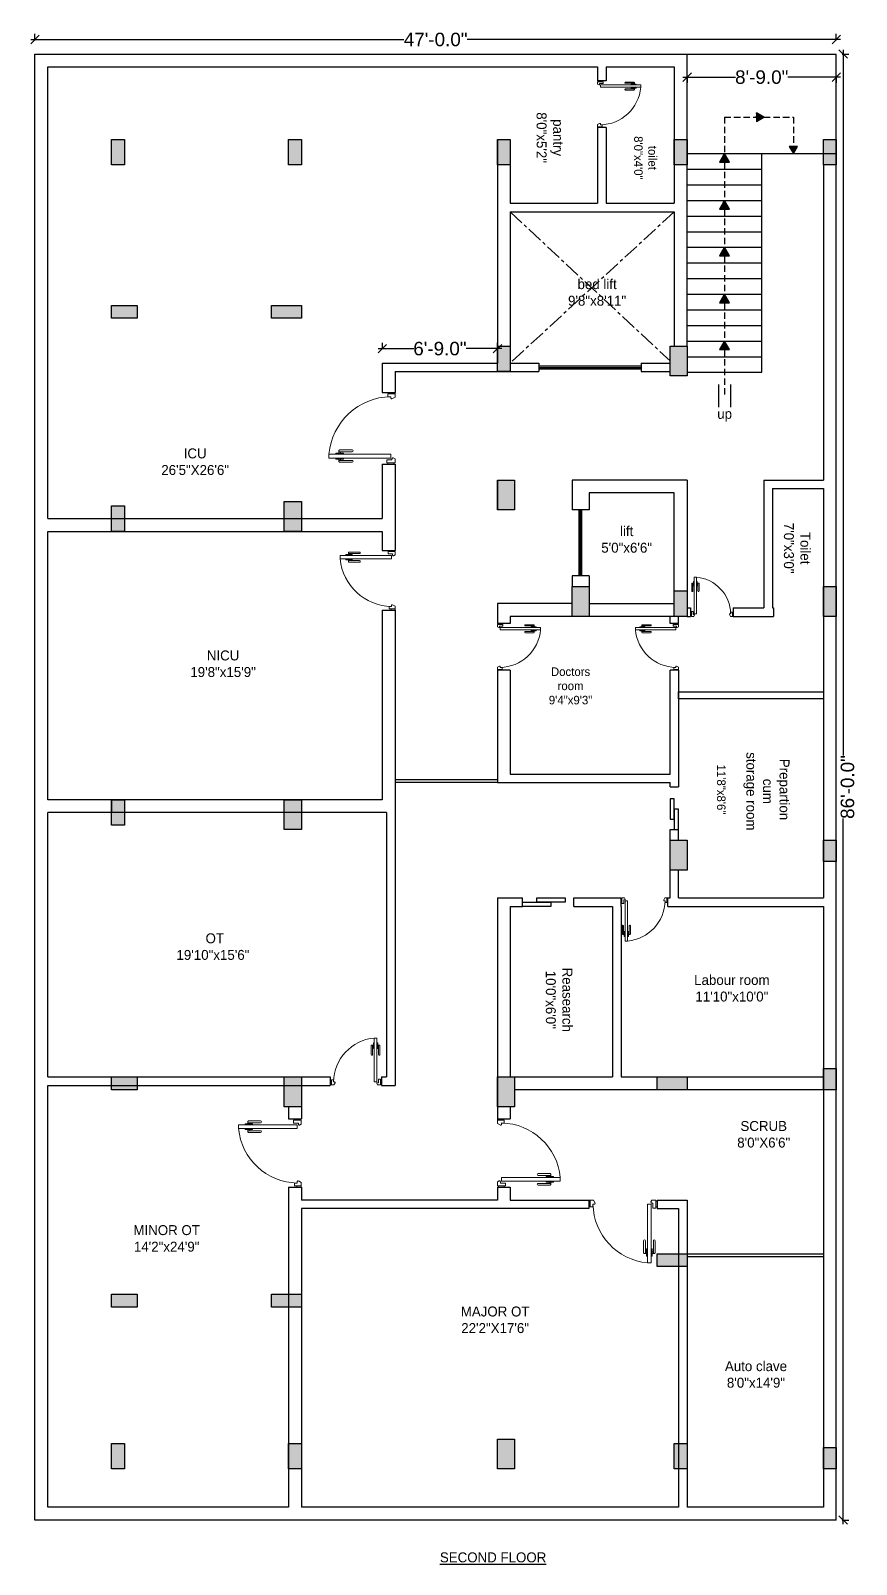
# Model space of a CAD drawing. Header units: inches. Extents: x 204954 to 440946, y -300749 to -143756.
# Drawn here: x 214470 to 215051, y -146804 to -145725 of the extents above; entities that cross this region are included whole.
import ezdxf

# ---------------------------------------------------------------- set-up
doc = ezdxf.new("R2010")
doc.units = ezdxf.units.IN
doc.header["$LTSCALE"] = 9
doc.header["$MEASUREMENT"] = 0
doc.linetypes.add('CENTER', pattern=[2, 1.25, -0.25, 0.25, -0.25])
doc.linetypes.add('DASHED', pattern=[0.75, 0.5, -0.25])
doc.layers.get('Defpoints').update_dxf_attribs({"lineweight": 0})
doc.layers.add('beam framing', color=91, linetype='Continuous')
for name, color, linetype, lineweight in [('COLUMNS', 1, 'Continuous', 30), ('PUERTAS', 40, 'Continuous', 15), ('PUERTAS MADERA', 37, 'Continuous', 13)]:
    doc.layers.add(name, color=color, linetype=linetype, lineweight=lineweight)
doc.layers.add('Hatch', color=7, linetype='Continuous', lineweight=15, true_color=0xa3a3a3)
doc.styles.add('outer', font='arial.ttf', dxfattribs={"height": 24})
doc.styles.add('SST1', font='arial.ttf', dxfattribs={"height": 9.5})
doc.dimstyles.new('DIMA-1', dxfattribs={"dimtxt": 9.5, "dimasz": 6, "dimexe": 4, "dimexo": 4, "dimgap": 0.25, "dimtad": 0, "dimdec": 1, "dimzin": 3, "dimdsep": 46, "dimlunit": 4, "dimtxsty": 'SST1', "dimblk1": 'OBLIQUE', "dimblk2": 'OBLIQUE', "dimsah": 1, "dimcen": 0, "dimdle": 3, "dimclrd": 3, "dimclre": 3, "dimclrt": 7, "dimadec": 0, "dimazin": 0, "dimtfac": 1, "dimtdec": 1, "dimtix": 1, "dimtmove": 2, "dimatfit": 3, "dimfxl": 4, "dimfxlon": 1, "dimtolj": 1, "dimtzin": 3, "dimarcsym": 0})

# ---------------------------------------------------------------- blocks, each defined once
blk = doc.blocks.new('A$C31806C9B')
at = {"layer": 'Hatch'}
blk.add_hatch(color=256, dxfattribs=at).paths.add_polyline_path([(0, -21), (0, 0), (-12, 0), (-12, -21)])
at = {"layer": 'COLUMNS'}
blk.add_lwpolyline([(-12, 0), (0, 0), (0, -21), (-12, -21)], close=True, dxfattribs=at)
blk = doc.blocks.new('A$C00142961')
at = {"layer": 'Hatch'}
blk.add_hatch(color=256, dxfattribs=at).paths.add_polyline_path([(9, 0), (0, 0), (0, -21), (9, -21)])
at = {"layer": 'COLUMNS'}
blk.add_lwpolyline([(0, 0), (9, 0), (9, -21), (0, -21)], close=True, dxfattribs=at)
blk = doc.blocks.new('A$C5E2070FF')
at = {"layer": 'Hatch'}
blk.add_hatch(color=256, dxfattribs=at).paths.add_polyline_path([(18, -9), (18, 0), (0, 0), (0, -9)])
at = {"layer": 'COLUMNS'}
blk.add_lwpolyline([(18, 0), (18, -9), (0, -9), (0, 0)], close=True, dxfattribs=at)
blk = doc.blocks.new('A$C5D5B4CD9')
at = {"layer": 'Hatch'}
blk.add_hatch(color=256, dxfattribs=at).paths.add_polyline_path([(-9, -15), (0, -15), (0, 0), (-9, 0)])
at = {"layer": 'COLUMNS'}
blk.add_lwpolyline([(0, -15), (-9, -15), (-9, 0), (0, 0)], close=True, dxfattribs=at)
blk = doc.blocks.new('_Oblique')
at = {"color": 0, "linetype": 'ByBlock', "lineweight": -2}
blk.add_line((-0.5, -0.5), (0.5, 0.5), dxfattribs=at)
blk = doc.blocks.new('*D25')
at = {"layer": 'beam framing', "color": 3, "lineweight": -2, "transparency": 16777216}
for p, q in [((214470.4, -145730.9), (214733.1, -145730.9)), ((214473.4, -145731.6), (214473.4, -145726.9)), ((215040.4, -145730.9), (214777.7, -145730.9)), ((215037.4, -145731.6), (215037.4, -145726.9))]:
    blk.add_line(p, q, dxfattribs=at)
at = {"layer": 'Defpoints', "color": 0, "transparency": 16777216}
for p in [(215037.4, -145730.9), (214473.4, -145741.1), (215037.4, -145741.1)]:
    blk.add_point(p, dxfattribs=at)
at = {"layer": 'beam framing', "color": 3, "lineweight": -2, "transparency": 16777216, "xscale": 6, "yscale": 6, "zscale": 6, "rotation": 180}
blk.add_blockref('_Oblique', (214473.4, -145730.9), dxfattribs=at)
at = {"layer": 'beam framing', "color": 3, "lineweight": -2, "transparency": 16777216, "xscale": 6, "yscale": 6, "zscale": 6}
blk.add_blockref('_Oblique', (215037.4, -145730.9), dxfattribs=at)
at = {"layer": 'beam framing', "color": 7, "transparency": 16777216, "insert": (214755.4, -145730.9), "char_height": 9.5, "attachment_point": 5, "style": 'SST1'}
blk.add_mtext('\\A1;47\'-0.0"', dxfattribs=at)
blk = doc.blocks.new('*D26')
at = {"layer": 'beam framing', "color": 3, "lineweight": -2, "transparency": 16777216}
for p, q in [((215041.5, -145741.1), (215046.3, -145741.1)), ((215042.3, -145738.1), (215042.3, -146235)), ((215042.3, -146776.1), (215042.3, -146279.3)), ((215041.5, -146773.1), (215046.3, -146773.1))]:
    blk.add_line(p, q, dxfattribs=at)
at = {"layer": 'Defpoints', "color": 0, "transparency": 16777216}
for p in [(215037.4, -145741.1), (215037.4, -146773.1), (215042.3, -146773.1)]:
    blk.add_point(p, dxfattribs=at)
at = {"layer": 'beam framing', "color": 3, "lineweight": -2, "transparency": 16777216, "xscale": 6, "yscale": 6, "zscale": 6}
for p, rotation in [((215042.3, -145741.1), 90), ((215042.3, -146773.1), 270)]:
    blk.add_blockref('_Oblique', p, dxfattribs=dict(at, rotation=rotation))
at = {"layer": 'beam framing', "color": 7, "transparency": 16777216, "insert": (215045.3, -146257.1), "char_height": 9.5, "attachment_point": 5, "rotation": 90, "style": 'SST1'}
blk.add_mtext('\\A1;86\'-0.0"', dxfattribs=at)
blk = doc.blocks.new('dgfgf')
at = {"layer": 'PUERTAS', "color": 253}
for p, q in [((-4.11, 20.44), (-3.69, 20.44)), ((-0.94, 20.44), (-1.35, 20.44))]:
    blk.add_line(p, q, dxfattribs=at)
for points in [[(-4.11, 21.16), (-4.11, 16.12, -1), (-4.83, 16.12), (-4.83, 20.8, -0.414214), (-4.47, 21.16), (-3.69, 21.16)], [(-0.94, 21.16), (-0.94, 16.12, 1), (-0.22, 16.12), (-0.22, 20.8, 0.414214), (-0.58, 21.16), (-1.35, 21.16)]]:
    blk.add_lwpolyline(points, format="xyb", dxfattribs=at)
for points in [[(-3.24, 22.24), (-3.69, 22.24), (-3.69, 19.36), (-3.24, 19.36)], [(-1.8, 22.24), (-1.35, 22.24), (-1.35, 19.36), (-1.8, 19.36)]]:
    blk.add_lwpolyline(points, dxfattribs=at)
at = {"layer": 'PUERTAS MADERA'}
for p, q in [((-3.24, 24.85), (-1.8, 24.85)), ((-3.24, 1.63), (-3.24, 24.85)), ((-1.8, 24.85), (-1.8, 1.63)), ((-25.92, 1.8), (-26.46, 1.8)), ((-25.92, 2.7), (-24.84, 2.7)), ((-25.92, 0), (-25.92, 2.7)), ((-24.84, 2.7), (-24.84, 1.63)), ((-24.84, 1.63), (-24.39, 1.63)), ((-24.66, 0), (-24.04, 1.18)), ((-1.8, 1.63), (-3.24, 1.63)), ((-1.5, 0), (-1.88, 0.73)), ((-1.08, 1.18), (-1.53, 1.18)), ((-1.5, 0), (0, 0)), ((-1.08, 3.15), (-1.08, 1.18)), ((0, 3.15), (-1.08, 3.15)), ((0, 0), (0, 3.15)), ((0, 2.7), (0.54, 2.7)), ((0, 0.45), (0.54, 0.45)), ((-25.92, 0), (-26.46, 0)), ((-24.66, 0), (-25.92, 0))]:
    blk.add_line(p, q, dxfattribs=at)
at = {"layer": 'PUERTAS MADERA', "color": 251}
blk.add_arc((-1.08, 1.18), 23.77, 95.22403, 178.92252, dxfattribs=at)
at = {"layer": 'PUERTAS MADERA'}
for centre, start, end in [((-24.39, 1.27), 345.06907, 90.00048), ((-1.53, 0.82), 90.00553, 194.93695)]:
    blk.add_arc(centre, 0.36, start, end, dxfattribs=at)
blk = doc.blocks.new('*D45')
at = {"layer": 'beam framing', "color": 3, "linetype": 'Continuous', "lineweight": -2, "transparency": 16777216}
for p, q in [((214929.4, -145757.4), (214966.5, -145757.4)), ((214932.4, -145757.3), (214932.4, -145761.4)), ((215040.4, -145757.4), (215003.3, -145757.4)), ((215037.4, -145757.3), (215037.4, -145761.4))]:
    blk.add_line(p, q, dxfattribs=at)
at = {"layer": 'Defpoints', "color": 0, "transparency": 16777216}
for p in [(214932.4, -145741.1), (215037.4, -145741.1), (215037.4, -145757.4)]:
    blk.add_point(p, dxfattribs=at)
at = {"layer": 'beam framing', "color": 3, "lineweight": -2, "transparency": 16777216, "xscale": 6, "yscale": 6, "zscale": 6, "rotation": 180}
blk.add_blockref('_Oblique', (214932.4, -145757.4), dxfattribs=at)
at = {"layer": 'beam framing', "color": 3, "lineweight": -2, "transparency": 16777216, "xscale": 6, "yscale": 6, "zscale": 6}
blk.add_blockref('_Oblique', (215037.4, -145757.4), dxfattribs=at)
at = {"layer": 'beam framing', "color": 7, "transparency": 16777216, "insert": (214984.9, -145757.4), "char_height": 9.5, "attachment_point": 5, "style": 'SST1'}
blk.add_mtext('\\A1;{\\C6;8\'-9.0"}', dxfattribs=at)
blk = doc.blocks.new('*D56')
at = {"layer": 'beam framing', "color": 3, "linetype": 'Continuous', "lineweight": -2, "transparency": 16777216}
for p, q in [((214717.9, -145948.7), (214717.9, -145944.5)), ((214798.9, -145948.7), (214798.9, -145944.5)), ((214714.9, -145948.5), (214740, -145948.5)), ((214801.9, -145948.5), (214776.8, -145948.5))]:
    blk.add_line(p, q, dxfattribs=at)
at = {"layer": 'Defpoints', "color": 0, "transparency": 16777216}
for p in [(214798.9, -145948.5), (214717.9, -145958.6), (214798.9, -145958.6)]:
    blk.add_point(p, dxfattribs=at)
at = {"layer": 'beam framing', "color": 3, "lineweight": -2, "transparency": 16777216, "xscale": 6, "yscale": 6, "zscale": 6, "rotation": 180}
blk.add_blockref('_Oblique', (214717.9, -145948.5), dxfattribs=at)
at = {"layer": 'beam framing', "color": 3, "lineweight": -2, "transparency": 16777216, "xscale": 6, "yscale": 6, "zscale": 6}
blk.add_blockref('_Oblique', (214798.9, -145948.5), dxfattribs=at)
at = {"layer": 'beam framing', "color": 7, "transparency": 16777216, "insert": (214758.4, -145948.5), "char_height": 9.5, "attachment_point": 5, "style": 'SST1'}
blk.add_mtext('\\A1;6\'-9.0"', dxfattribs=at)

msp = doc.modelspace()

# ---------------------------------------------------------------- hatches: boundary and pattern name
at = {"layer": 'beam framing'}
h = msp.add_hatch(dxfattribs=at)
h.set_pattern_fill('ANSI31', color=1)
h.set_pattern_definition([(45, (8114.25942, -1946.01595), (-0.08838834765, 0.08838834765), [])])
h.paths.add_polyline_path([(214958.63901, -145943.14784), (214955.14162, -145949.20548), (214962.13639, -145949.20548)])
h.paths.add_polyline_path([(214958.63901, -145910.14784), (214955.14162, -145916.20548), (214962.13639, -145916.20548)])
h.paths.add_polyline_path([(214958.63901, -145877.14784), (214955.14162, -145883.20548), (214962.13639, -145883.20548)])
h.paths.add_polyline_path([(214955.14162, -145850.20548), (214962.13639, -145850.20548), (214958.63901, -145844.14784)])
h.paths.add_polyline_path([(214962.13639, -145817.20548), (214958.63901, -145811.14784), (214955.14162, -145817.20548)])
h.paths.add_polyline_path([(214981.1977, -145788.50494), (214986.38157, -145785.51203), (214981.1977, -145782.51912)])
h.paths.add_polyline_path([(215004.34213, -145806.17654), (215007.2123, -145811.14784), (215010.08248, -145806.17654)])

# ---------------------------------------------------------------- linework, layer by layer
at = {"layer": 'beam framing', "color": 1}
for p, q in [((214473.38899, -145741.14784), (215037.38897, -145741.14784)), ((214473.38899, -146773.14783), (214473.38899, -145741.14784)), ((214932.38904, -145946.64791), (214932.38901, -145741.14784)), ((215037.38897, -146773.14783), (215037.38897, -145741.14784)), ((214482.38899, -145750.14784), (214869.38901, -145750.14784)), ((214482.38899, -146068.14784), (214482.38899, -145750.14784)), ((214869.38901, -145750.14784), (214869.38901, -145759.9232)), ((214875.38901, -145750.14784), (214923.38901, -145750.14784)), ((214875.38901, -145750.14784), (214875.38901, -145759.9232)), ((214923.38901, -145750.14784), (214923.38901, -145846.14782)), ((214875.38901, -145759.9232), (214869.38901, -145759.9232)), ((214869.38901, -145792.9232), (214869.38901, -145846.14782)), ((214875.38901, -145792.9232), (214869.38901, -145792.9232)), ((214875.38901, -145792.9232), (214875.38901, -145846.14782)), ((214798.88901, -145801.14782), (214798.88901, -145846.14782)), ((214807.88898, -145801.14782), (214807.88898, -145846.14782)), ((214984.88899, -145965.14784), (214984.88899, -145811.14784)), ((215028.38897, -145819.14783), (215028.38897, -146041.01144)), ((214798.88898, -145846.14782), (214798.88898, -145958.64782)), ((214807.88898, -145846.14782), (214869.38901, -145846.14782)), ((214875.38901, -145846.14782), (214923.38901, -145846.14782)), ((214807.88898, -145852.14782), (214923.38901, -145852.14782)), ((214807.88898, -145852.14782), (214807.88898, -145958.64782)), ((214923.38901, -145852.14782), (214923.38901, -145946.6479)), ((214717.88896, -145958.64782), (214717.88897, -145979.27282)), ((214717.88896, -145958.64782), (214798.88898, -145958.64782)), ((214726.88897, -145964.64782), (214726.88897, -145979.27281)), ((214726.88897, -145964.64782), (214828.13901, -145964.64782)), ((214807.88898, -145958.64782), (214828.13901, -145958.64782)), ((214828.13901, -145958.64782), (214828.13901, -145964.64782)), ((214900.13901, -145958.64782), (214920.38904, -145958.64782)), ((214900.13901, -145958.64782), (214900.13901, -145964.64782)), ((214900.13901, -145964.64782), (214920.38904, -145964.64782)), ((214717.88897, -145979.27282), (214726.88897, -145979.27281)), ((214717.88897, -146029.89781), (214717.88898, -146068.14792)), ((214717.88897, -146029.89781), (214726.88897, -146029.89781)), ((214726.88897, -146029.89781), (214726.88898, -146090.50465)), ((214798.88901, -146041.01139), (214798.88901, -146062.01139)), ((214851.389, -146041.01141), (214851.38899, -146062.01138)), ((214932.38901, -146041.01142), (214851.389, -146041.01141)), ((214932.38901, -146041.01142), (214932.38901, -146137.01141)), ((214986.38897, -146041.01144), (214986.38897, -146131.01143)), ((214986.38897, -146041.01144), (215028.38897, -146041.01144)), ((214923.389, -146050.01142), (214863.38899, -146050.01141)), ((214863.38899, -146050.01141), (214863.38899, -146062.01139)), ((214923.38897, -146119.01142), (214923.389, -146050.01142)), ((214992.38897, -146047.01144), (214992.38897, -146131.01143)), ((214992.38897, -146047.01144), (215028.38897, -146047.01144)), ((215028.38897, -146047.01144), (215028.38897, -146335.14782)), ((214863.38899, -146062.01139), (214851.38899, -146062.01138)), ((214482.38899, -146068.14784), (214717.88898, -146068.14792)), ((214482.38899, -146077.14784), (214717.88898, -146077.14791)), ((214482.38899, -146266.01137), (214482.38899, -146077.14784)), ((214717.88898, -146077.14791), (214717.88898, -146090.50465)), ((214717.88898, -146090.50465), (214726.88898, -146090.50465)), ((214851.38899, -146108.41597), (214851.38898, -146116.0114)), ((214863.38897, -146108.41598), (214851.38899, -146108.41597)), ((214863.38897, -146108.41598), (214863.38897, -146116.0114)), ((214798.889, -146128.01142), (214798.889, -146141.90662)), ((214851.38898, -146128.01142), (214798.889, -146128.01142)), ((214798.889, -146128.01142), (214798.889, -146141.90662)), ((214863.38897, -146128.01143), (214923.38897, -146128.01143)), ((214717.88899, -146132.50465), (214717.88901, -146266.01137)), ((214717.88899, -146132.50465), (214726.88899, -146132.50465)), ((214726.88899, -146132.50465), (214726.88901, -146266.01137)), ((214807.889, -146137.01139), (214807.889, -146141.90662)), ((214932.38901, -146137.01141), (214807.889, -146137.01139)), ((214807.889, -146137.01139), (214807.889, -146141.90662)), ((214920.38901, -146141.90662), (214920.38901, -146137.01143)), ((214926.38901, -146141.90662), (214926.38901, -146137.01143)), ((214932.38901, -146131.01141), (214934.85857, -146131.01142)), ((214932.38901, -146137.01141), (214934.85857, -146137.01141)), ((214934.85857, -146131.01142), (214934.85857, -146137.01141)), ((214964.85857, -146131.01142), (214986.38897, -146131.01143)), ((214964.85857, -146131.01142), (214964.85857, -146137.01141)), ((214964.85857, -146137.01141), (214993.11762, -146137.01141)), ((214992.38897, -146131.01143), (214993.11762, -146131.01143)), ((214993.11762, -146131.01143), (214993.11762, -146137.01141)), ((215028.38897, -146137.01141), (215028.38901, -146137.01141)), ((214807.889, -146141.90662), (214798.889, -146141.90662)), ((214926.38901, -146141.90662), (214920.38901, -146141.90662)), ((214798.889, -146174.90662), (214798.889, -146254.01143)), ((214807.889, -146174.90662), (214798.889, -146174.90662)), ((214807.889, -146174.90662), (214807.889, -146248.01143)), ((214920.38901, -146248.01143), (214920.38901, -146174.90662)), ((214926.38901, -146174.90662), (214920.38901, -146174.90662)), ((214926.38901, -146174.90662), (214926.38901, -146257.01143)), ((214807.889, -146248.01143), (214920.38901, -146248.01143)), ((214798.889, -146254.01143), (214920.38901, -146254.01143)), ((214920.38901, -146257.01143), (214920.38901, -146254.01143)), ((214920.38901, -146257.01143), (214926.38901, -146257.01143)), ((214717.88901, -146266.01137), (214482.38899, -146266.01137)), ((214726.88901, -146266.01137), (214726.88901, -146266.01137)), ((214726.88901, -146266.01137), (214726.88901, -146467.14782)), ((214720.88901, -146275.01137), (214482.38899, -146275.01137)), ((214482.38899, -146461.14782), (214482.38899, -146275.01137)), ((214720.88901, -146275.01137), (214720.88901, -146461.14782)), ((214920.38901, -146335.14782), (214920.38901, -146287.01143)), ((214920.38901, -146287.01143), (214926.38901, -146287.01143)), ((214926.38901, -146294.51139), (214926.38901, -146287.01143)), ((214926.38901, -146335.14782), (214926.38901, -146315.51139)), ((214798.88899, -146335.14782), (214798.88898, -146461.14782)), ((214798.88898, -146335.14782), (214816.60946, -146335.14782)), ((214816.60946, -146341.14782), (214816.60946, -146335.14782)), ((214852.60946, -146335.14782), (214885.88899, -146335.14782)), ((214852.60946, -146341.14782), (214852.60946, -146335.14782)), ((214885.88899, -146341.14782), (214885.88899, -146335.14782)), ((214918.88899, -146335.14782), (214920.38901, -146335.14782)), ((214918.88899, -146341.14782), (214918.88899, -146335.14782)), ((214926.38901, -146335.14782), (215028.38897, -146335.14782)), ((214807.88899, -146341.14782), (214807.88898, -146461.14782)), ((214807.88899, -146341.14782), (214816.60946, -146341.14782)), ((214852.60946, -146341.14782), (214879.88899, -146341.14782)), ((214879.88899, -146341.14782), (214879.88898, -146461.14783)), ((214885.88899, -146341.14782), (214885.88898, -146461.14783)), ((214918.88899, -146341.14782), (215028.38897, -146341.14782)), ((215028.38897, -146341.14782), (215028.38897, -146764.14783)), ((214798.88898, -146448.70937), (214798.88899, -146490.7418)), ((214807.88898, -146448.70937), (214807.88898, -146461.14782)), ((214482.38899, -146461.14782), (214681.24607, -146461.14782)), ((214681.24607, -146461.14782), (214681.24607, -146467.14782)), ((214717.24607, -146461.14782), (214720.88901, -146461.14782)), ((214717.24607, -146461.14782), (214717.24607, -146467.14782)), ((214798.88898, -146461.14782), (214879.88898, -146461.14782)), ((214885.88898, -146461.14782), (215028.38897, -146461.14782)), ((214482.38899, -146764.14783), (214482.38899, -146467.14782)), ((214482.38899, -146467.14782), (214681.24607, -146467.14782)), ((214717.24607, -146467.14782), (214726.88901, -146467.14782)), ((215037.38898, -146470.14782), (214810.88898, -146470.14782)), ((214651.88902, -146482.14782), (214651.88902, -146490.74178)), ((214660.88902, -146482.14782), (214660.88902, -146490.74178)), ((214807.88898, -146482.14782), (214807.88898, -146490.7418)), ((214651.88902, -146490.74178), (214660.88902, -146490.74178)), ((214798.88898, -146490.7418), (214807.88898, -146490.7418)), ((214651.88902, -146538.74178), (214651.88902, -146764.14783)), ((214651.88902, -146538.74178), (214660.88902, -146538.74178)), ((214660.88902, -146538.74178), (214660.88902, -146547.85752)), ((214798.88898, -146538.7418), (214807.88898, -146538.7418)), ((214798.889, -146538.7418), (214798.889, -146547.85752)), ((214807.88898, -146538.7418), (214807.88898, -146547.85752)), ((214798.889, -146547.85752), (214660.88902, -146547.85752)), ((214807.88897, -146547.85752), (214863.27432, -146547.85752)), ((214863.27432, -146547.85752), (214863.27432, -146553.85752)), ((214911.27432, -146547.85752), (214932.38897, -146547.85752)), ((214911.27432, -146547.85752), (214911.27432, -146553.85752)), ((214932.38897, -146547.85752), (214932.38897, -146764.14783)), ((214660.88902, -146553.85752), (214660.88902, -146764.14783)), ((214863.27432, -146553.85752), (214660.88902, -146553.85752)), ((214911.27432, -146553.85752), (214926.38897, -146553.85752)), ((214926.38897, -146553.85752), (214926.38897, -146764.14783)), ((214651.88902, -146764.14783), (214482.38899, -146764.14783)), ((214926.38897, -146764.14783), (214660.88902, -146764.14783)), ((215028.38897, -146764.14783), (214932.38897, -146764.14783)), ((215037.38897, -146773.14783), (214473.38899, -146773.14783))]:
    msp.add_line(p, q, dxfattribs=at)
at = {"layer": 'beam framing', "color": 2, "linetype": 'DASHED'}
for p, q in [((214958.63901, -145785.51203), (214958.63901, -145811.14784)), ((214958.63901, -145785.51203), (214981.1977, -145785.51203)), ((214986.38157, -145785.51203), (215007.2123, -145785.51203)), ((215007.2123, -145785.51203), (215007.2123, -145806.17654)), ((214958.63901, -145817.20548), (214958.63901, -145844.14784)), ((214958.63901, -145850.20548), (214958.63901, -145877.14784)), ((214958.63901, -145883.20548), (214958.63901, -145910.14784)), ((214958.63901, -145916.20548), (214958.63901, -145943.14784)), ((214958.63901, -145949.20548), (214958.63901, -145982.49903))]:
    msp.add_line(p, q, dxfattribs=at)
at = {"layer": 'beam framing', "color": 8, "linetype": 'DASHED', "lineweight": 25, "ltscale": 18}
msp.add_line((214932.38894, -145801.1478), (214932.38901, -145801.14794), dxfattribs=at)
at = {"layer": 'beam framing', "ltscale": 18}
for p, q in [((214932.38902, -145811.14784), (215037.38897, -145811.14784)), ((214932.38902, -145822.14784), (214984.88899, -145822.14784)), ((214932.38902, -145833.14784), (214984.88899, -145833.14784)), ((214932.38902, -145844.14784), (214984.88899, -145844.14784)), ((214932.38902, -145855.14784), (214984.88899, -145855.14784)), ((214932.38902, -145866.14784), (214984.88899, -145866.14784)), ((214932.38902, -145877.14784), (214984.88899, -145877.14784)), ((214932.38902, -145888.14784), (214984.88899, -145888.14784)), ((214932.38902, -145899.14784), (214984.88899, -145899.14784)), ((214932.38902, -145910.14784), (214984.88899, -145910.14784)), ((214932.38902, -145921.14784), (214984.88899, -145921.14784)), ((214932.38902, -145932.14784), (214984.88899, -145932.14784)), ((214932.38902, -145943.14784), (214984.88899, -145943.14784)), ((214932.38902, -145954.14784), (214984.88899, -145954.14784)), ((214932.38902, -145965.14784), (214984.88899, -145965.14784))]:
    msp.add_line(p, q, dxfattribs=at)
at = {"layer": 'beam framing', "color": 1, "linetype": 'CENTER'}
for p, q in [((214807.88898, -145852.14782), (214920.38904, -145957.1479)), ((214923.38901, -145852.14782), (214807.88898, -145958.64782))]:
    msp.add_line(p, q, dxfattribs=at)
at = {"layer": 'beam framing', "color": 4}
for p, q in [((214828.13901, -145960.64782), (214900.13901, -145960.64782)), ((214828.13901, -145961.64782), (214900.13901, -145961.64782)), ((214828.13901, -145962.64782), (214900.13901, -145962.64782)), ((214856.38898, -146108.41597), (214856.38899, -146062.01139)), ((214857.38898, -146108.41597), (214857.38899, -146062.01139)), ((214858.38898, -146108.41597), (214858.38899, -146062.01139)), ((214798.889, -146252.01143), (214726.88901, -146252.01142)), ((214798.889, -146254.01143), (214726.88901, -146254.01142)), ((214932.38901, -146585.64782), (215028.38897, -146585.64782)), ((214932.38901, -146587.64782), (215028.38897, -146587.64782))]:
    msp.add_line(p, q, dxfattribs=at)
at = {"layer": 'beam framing', "color": 6}
for p, q in [((214954.40885, -145973.68278), (214954.40885, -145989.70629)), ((214962.86917, -145973.68278), (214962.86917, -145989.70629))]:
    msp.add_line(p, q, dxfattribs=at)
at = {"layer": 'beam framing', "color": 71, "linetype": 'DASHED', "lineweight": 25, "ltscale": 18}
msp.add_line((214527.38901, -146266.01141), (214527.38901, -146275.01137), dxfattribs=at)
at = {"layer": 'beam framing', "color": 1}
for points in [[(214986.38157, -145785.51203), (214981.1977, -145782.51912), (214981.1977, -145788.50494)], [(215007.2123, -145811.14784), (215010.08248, -145806.17654), (215004.34213, -145806.17654)], [(214958.63901, -145811.14784), (214955.14162, -145817.20548), (214962.13639, -145817.20548)], [(214958.63901, -145844.14784), (214955.14162, -145850.20548), (214962.13639, -145850.20548)], [(214958.63901, -145877.14784), (214955.14162, -145883.20548), (214962.13639, -145883.20548)], [(214958.63901, -145910.14784), (214955.14162, -145916.20548), (214962.13639, -145916.20548)], [(214958.63901, -145943.14784), (214955.14162, -145949.20548), (214962.13639, -145949.20548)]]:
    msp.add_lwpolyline(points, close=True, dxfattribs=at)
at = {"layer": 'beam framing', "color": 4}
for points in [[(214926.38901, -146190.01245), (215028.38897, -146190.01245), (215028.38897, -146194.90589), (214926.38901, -146194.90589)], [(214920.41553, -146279.80359), (214923.38901, -146279.80359), (214923.38901, -146265.38791), (214920.41553, -146265.38791)], [(214923.38901, -146287.01143), (214926.36249, -146287.01143), (214926.36249, -146272.59575), (214923.38901, -146272.59575)], [(214826.60003, -146335.17279), (214846.58117, -146335.17279), (214846.58117, -146338.14782), (214826.60003, -146338.14782)], [(214816.60946, -146338.14782), (214836.5906, -146338.14782), (214836.5906, -146341.12285), (214816.60946, -146341.12285)]]:
    msp.add_lwpolyline(points, close=True, dxfattribs=at)

# ---------------------------------------------------------------- block references
for p, xscale, yscale, zscale, rotation in [((214869.39396, -145760.55266), -1.22338009743355, 1.22338009743355, 1.22338009743355, 270), ((214726.88139, -146028.87824), -1.874738370409621, 1.874738370409621, 1.874738370409621, 90), ((214726.8827, -146091.35051), 1.555338719993396, 1.555338719993396, 1.555338719993396, 90), ((214798.89394, -146142.57123), -1.222051851215284, 1.222051851215284, 1.222051851215284, 270), ((214926.38407, -146142.57123), 1.222051851215284, 1.222051851215284, 1.222051851215284, 90.00000000000001), ((214886.5536, -146335.15276), 1.222051851421682, 1.222051851421682, 1.222051851421682, 180), ((214660.88183, -146491.70848), 1.777529980749274, 1.777529980749274, 1.777529980749274, 90), ((214798.89617, -146537.7751), 1.777529980749274, 1.777529980749274, 1.777529980749274, 270), ((214910.30762, -146547.86471), -1.777529980749274, 1.777529980749274, 1.777529980749274, 180)]:
    msp.add_blockref('dgfgf', p, dxfattribs=dict(xscale=xscale, yscale=yscale, zscale=zscale, rotation=rotation))
for p, xscale, yscale, zscale in [((214935.46276, -146137.00692), -1.110956228566284, 1.110956228566284, 1.110956228566284), ((214716.51688, -146466.83604), 1.328375685285631, 1.328375685285631, 1.328375685285631)]:
    msp.add_blockref('dgfgf', p, dxfattribs=dict(xscale=xscale, yscale=yscale, zscale=zscale))
at = {"layer": 'beam framing'}
for name, p, rotation in [('A$C5E2070FF', (214536.38901, -145801.14782), 270), ('A$C5E2070FF', (214660.88901, -145801.14782), 270), ('A$C5E2070FF', (214807.88901, -145801.14782), 270), ('A$C5E2070FF', (214932.38901, -145801.14782), 270), ('A$C5E2070FF', (215037.38898, -145801.14782), 270), ('A$C00142961', (214660.88901, -145918.14782), 270), ('A$C5E2070FF', (214807.88898, -145946.64782), 270), ('A$C5E2070FF', (214536.38901, -146059.14782), 270), ('A$C5E2070FF', (214932.38901, -146119.01141), 270), ('A$C00142961', (215037.38901, -146137.01141), 180), ('A$C5E2070FF', (214536.38903, -146266.0114), 270), ('A$C00142961', (214932.38901, -146461.14782), 270), ('A$C00142961', (214932.38901, -146585.64782), 270), ('A$C00142961', (214660.88901, -146614.14782), 270), ('A$C5E2070FF', (214536.38901, -146719.14782), 270), ('A$C5E2070FF', (214660.88898, -146719.14782), 270), ('A$C5E2070FF', (214932.38901, -146719.14782), 270)]:
    msp.add_blockref(name, p, dxfattribs=dict(at, rotation=rotation))
for name, p in [('A$C5E2070FF', (214527.38901, -145918.14782)), ('A$C31806C9B', (214932.38904, -145946.6479)), ('A$C31806C9B', (214810.88901, -146041.01139)), ('A$C31806C9B', (214660.88895, -146056.14792)), ('A$C31806C9B', (214863.38898, -146116.01139)), ('A$C31806C9B', (214660.88903, -146266.01133)), ('A$C31806C9B', (214932.38901, -146294.51139)), ('A$C5D5B4CD9', (215037.38904, -146294.51139)), ('A$C5E2070FF', (214527.38901, -146461.14782)), ('A$C31806C9B', (214660.88902, -146461.14782)), ('A$C31806C9B', (214810.88898, -146461.14782)), ('A$C5D5B4CD9', (215037.38898, -146455.14782)), ('A$C5E2070FF', (214527.38901, -146614.14782)), ('A$C31806C9B', (214810.88901, -146716.1478)), ('A$C5D5B4CD9', (215037.38898, -146722.1478))]:
    msp.add_blockref(name, p, dxfattribs=at)

# ---------------------------------------------------------------- texts
at = {"color": 7, "lineweight": 30, "ltscale": 16, "attachment_point": 5, "rotation": 270, "style": 'outer'}
for s, insert, char_height in [('\\A1;{\\fBankGothic Lt BT|b0|i0|c0|p34;\\C256;pantry\\P8\'0"x5\'2"}', (214835.76099, -145799.95673), 7), ('\\A1;{\\fBankGothic Lt BT|b0|i0|c0|p34;\\C256;toilet\\P8\'0"x4\'0"}', (214903.08045, -145814.19285), 6), ('\\A1;{\\fBankGothic Lt BT|b0|i0|c0|p34;\\C256;Toilet\\P7\'0"x3\'0"  }', (215009.81612, -146088.93798), 7), ('\\A1;{\\fBankGothic Lt BT|b0|i0|c0|p34;\\C256;Prepartion\\P cum\\P storage room\\P\\H0.85714x;\\P11\'8"x8\'6" }', (214978.93019, -146258.83302), 7), ('\\A1;{\\fBankGothic Lt BT|b0|i0|c0|p34;\\C256;Reasearch\\P10\'0"x6\'0"}', (214842.25139, -146406.88934), 7)]:
    msp.add_mtext(s, dxfattribs=dict(at, insert=insert, char_height=char_height))
at = {"color": 7, "lineweight": 30, "ltscale": 16, "attachment_point": 5, "style": 'outer'}
for s, insert, char_height in [('\\A1;{\\fBankGothic Lt BT|b0|i0|c0|p34;\\C256;bed lift\\P9\'8"x8\'11"}', (214869.05905, -145908.95727), 7), ('\\A1;{\\fBankGothic Lt BT|b0|i0|c0|p34;\\C256;up}', (214958.81692, -145995.45039), 7), ('\\A1;{\\fBankGothic Lt BT|b0|i0|c0|p34;\\C256;ICU\\P26\'5"X26\'6"  }', (214586.16043, -146028.13221), 7), ('\\A1;{\\fBankGothic Lt BT|b0|i0|c0|p34;\\C256;lift\\P5\'0"x6\'6"}', (214889.85763, -146082.85391), 7), ('\\A1;{\\fBankGothic Lt BT|b0|i0|c0|p34;\\C256;NICU\\P19\'8"x15\'9"  }', (214605.81753, -146170.35809), 7), ('\\A1;{\\fBankGothic Lt BT|b0|i0|c0|p34;\\C256;Doctors \\Proom\\P9\'4"x9\'3" }', (214850.37911, -146185.93622), 6), ('\\A1;{\\fBankGothic Lt BT|b0|i0|c0|p34;\\C256;Labour room\\P11\'10"x10\'0"}', (214963.896, -146398.81054), 7), ('\\A1;{\\fBankGothic Lt BT|b0|i0|c0|p34;\\C256;SCRUB\\P8\'0"X6\'6"}', (214986.33199, -146501.61031), 7), ('\\A1;{\\fBankGothic Lt BT|b0|i0|c0|p34;\\C256;MINOR OT\\P14\'2"x24\'9"}', (214566.10303, -146574.90133), 7), ('\\A1;{\\fBankGothic Lt BT|b0|i0|c0|p34;\\C256;MAJOR OT\\P22\'2"X17\'6"}', (214797.28522, -146632.20073), 7), ('\\A1;{\\fBankGothic Lt BT|b0|i0|c0|p34;\\L\\C256;SECOND FLOOR}', (214795.85282, -146799.44447), 7)]:
    msp.add_mtext(s, dxfattribs=dict(at, insert=insert, char_height=char_height))
at = {"color": 7, "lineweight": 30, "ltscale": 16, "char_height": 7, "attachment_point": 5, "style": 'outer'}
for s, insert, width in [('\\A1;{\\fBankGothic Lt BT|b0|i0|c0|p34;\\C256; OT\\P19\'10"x15\'6"}', (214598.67539, -146369.50222), 160.7788689), ('\\A1;{\\fBankGothic Lt BT|b0|i0|c0|p34;\\C256;Auto clave\\P8\'0"x14\'9"}', (214980.87344, -146670.67151), 240.1337638)]:
    msp.add_mtext(s, dxfattribs=dict(at, insert=insert, width=width))

# ---------------------------------------------------------------- dimensions: what is measured, and where the dimension line sits
at = {"layer": 'beam framing', "color": 1}
for base, p1, p2, override, picture, middle in [((215037.38897, -145730.88022), (214473.38899, -145741.14784), (215037.38897, -145741.14784), {"dimlunit": 3, "dimfxl": 0.75, "dimarcsym": 1}, '*D25', (214755.38898, -145730.88022)), ((214798.88898, -145948.53185), (214717.88896, -145958.64782), (214798.88898, -145958.64782), {"dimlunit": 3, "dimfxl": 0.179993, "dimarcsym": 1}, '*D56', (214758.38897, -145948.53185))]:
    dim = msp.add_linear_dim(base=base, p1=p1, p2=p2, dimstyle='DIMA-1', override=override, dxfattribs=at)
    dim.commit()
    dim.dimension.update_dxf_attribs({"geometry": picture, "text_midpoint": middle})
dim = msp.add_linear_dim(base=(215037.38897, -145757.43414), p1=(214932.38901, -145741.14784), p2=(215037.38897, -145741.14784), text='{\\C6;<>}', dimstyle='DIMA-1', override={"dimlunit": 3, "dimfxl": 0.179993, "dimarcsym": 1}, dxfattribs=at)
dim.commit()
dim.dimension.update_dxf_attribs({"geometry": '*D45', "text_midpoint": (214984.88899, -145757.43414)})
dim = msp.add_linear_dim(base=(215042.26355, -146773.14783), p1=(215037.38897, -145741.14784), p2=(215037.38897, -146773.14783), angle=90, dimstyle='DIMA-1', override={"dimlunit": 3, "dimfxl": 0.75, "dimarcsym": 1}, dxfattribs=at)
dim.commit()
dim.dimension.update_dxf_attribs({"geometry": '*D26', "text_midpoint": (215045.26441, -146257.14783), "dimtype": 160})

doc.saveas('drawing.dxf')
